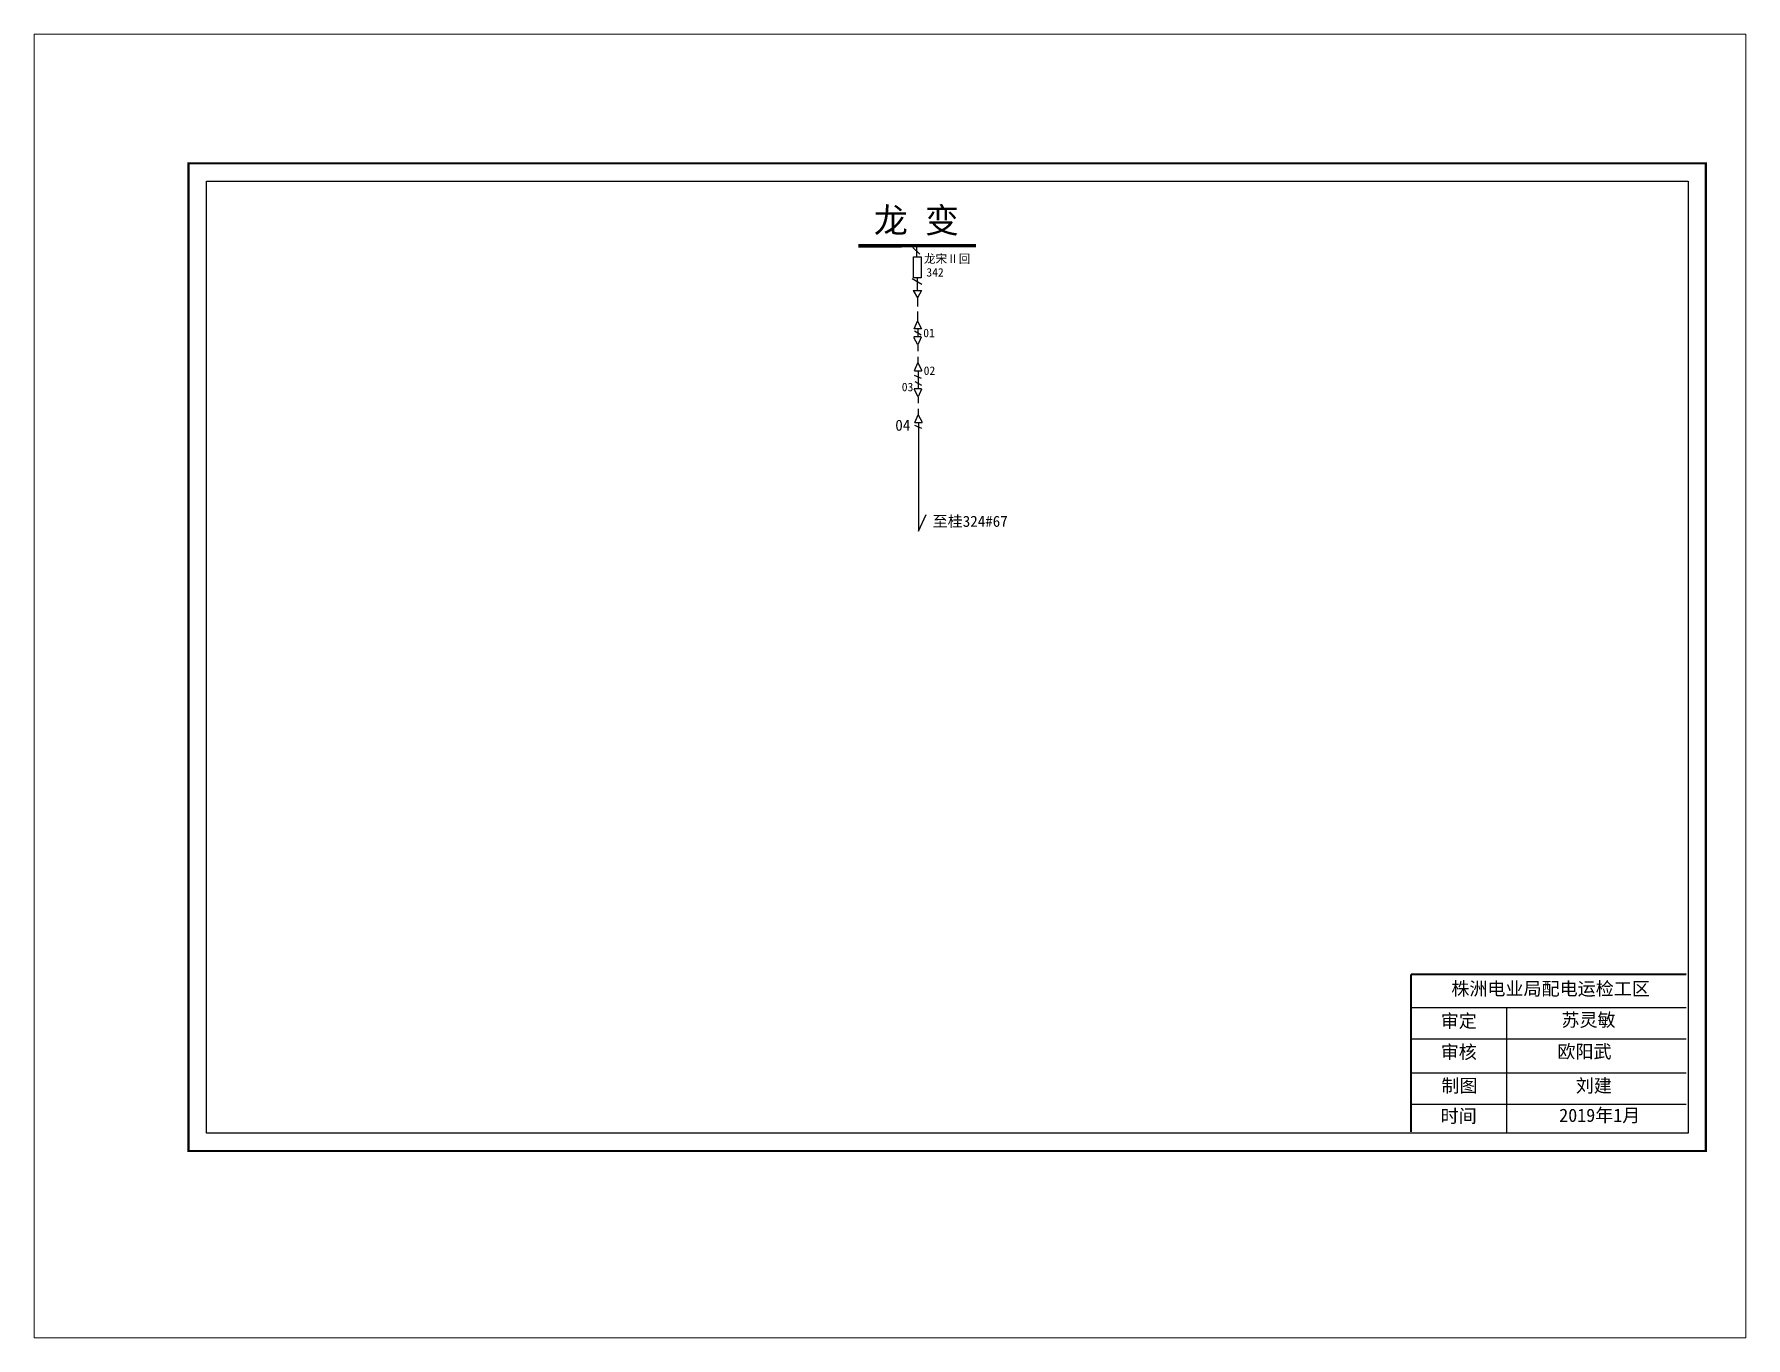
# Paper-space layout '布局1' of a CAD drawing. Extents: x 27 to 240, y 20 to 183.
# The model-space entities are those that its viewports show. They can reach past a viewport. Long polylines and large blocks are cut down to what shows.
import ezdxf

# ---------------------------------------------------------------- set-up
doc = ezdxf.new("R2010")
doc.units = 0
doc.header["$LTSCALE"] = 0.774411
doc.linetypes.add('ACAD_ISO02W100', pattern=[15, 12, -3])
doc.linetypes.add('DASHED2', pattern=[9.525, 6.35, -3.175])
doc.layers.get('0').update_dxf_attribs({"linetype": 'CONTINUOUS'})
doc.layers.add('0-RefEdit0', color=7, linetype='CONTINUOUS')
doc.styles.get("Standard").update_dxf_attribs({"font": '', "height": 2.5})
doc.styles.add('字体', font='', dxfattribs={"height": 2.5})
doc.styles.get('Standard').set_extended_font_data('SimSun')
doc.styles.get('字体').set_extended_font_data('楷体_GB2312')

msp = doc.modelspace()

# ---------------------------------------------------------------- linework, layer by layer
at = {"linetype": 'Continuous'}
for p, q in [((132.1, 236.91), (130.58, 238.44)), ((132.61, 230.05), (130.4, 231.34)), ((131.61, 228.65), (131.61, 231.51)), ((130.61, 228.68), (131.61, 227.05)), ((132.5, 228.68), (131.61, 227.05)), ((132.52, 220.01), (130.88, 220.01)), ((243.51, 66.12), (305.88, 66.12)), ((265.16, 66.11), (265.16, 37.78)), ((243.51, 59.02), (305.88, 59.02)), ((243.51, 51.27), (305.88, 51.27)), ((243.51, 44.16), (305.88, 44.16))]:
    msp.add_line(p, q, dxfattribs=at)
at = {"linetype": 'ACAD_ISO02W100'}
msp.add_line((131.45, 236.45), (131.46, 238.83), dxfattribs=at)
at = {"linetype": 'Continuous', "ltscale": 2}
msp.add_line((130.61, 228.68), (132.5, 228.68), dxfattribs=at)
at = {"linetype": 'DASHED2'}
for p, q in [((131.61, 227.05), (131.61, 225.07)), ((131.61, 223.91), (131.61, 221.71))]:
    msp.add_line(p, q, dxfattribs=at)
at = {"color": 0, "linetype": 'Continuous'}
for p, q in [((130.88, 220.01), (131.61, 221.71)), ((131.61, 221.71), (132.52, 220.01)), ((132.43, 218.17), (130.75, 218.17)), ((131.68, 216.39), (130.77, 218.08)), ((130.92, 219.52), (132.46, 218.67)), ((132.42, 218.13), (131.68, 216.39)), ((131.69, 219.99), (131.69, 218.27)), ((131.69, 216.29), (131.69, 214.91)), ((131.69, 213.64), (131.69, 212.3)), ((130.92, 210.5), (132.6, 210.5)), ((130.93, 210.54), (131.67, 212.28)), ((131.67, 212.28), (132.58, 210.58)), ((131.76, 210.38), (131.76, 208.22)), ((132.5, 206.4), (130.82, 206.4)), ((131.75, 204.62), (130.84, 206.31)), ((130.85, 209.49), (132.46, 208.83)), ((131, 208.06), (132.54, 207.22)), ((132.5, 206.36), (131.75, 204.62)), ((131.76, 208.22), (131.76, 206.5)), ((131.77, 204.52), (131.77, 203.14)), ((131.77, 201.87), (131.77, 200.53)), ((130.92, 198.15), (132.54, 197.5)), ((131, 198.77), (131.74, 200.51)), ((131, 198.77), (132.68, 198.77)), ((131.74, 200.51), (132.66, 198.81)), ((131.84, 198.61), (131.84, 174.12))]:
    msp.add_line(p, q, dxfattribs=at)
at = {"linetype": 'Continuous', "const_width": 0.5}
msp.add_lwpolyline([(-33.64, 257.54), (310.34, 257.54), (310.34, 33.57), (-33.64, 33.57)], close=True, dxfattribs=at)
at = {"linetype": 'Continuous'}
for points in [[(-29.59, 253.49), (306.29, 253.49), (306.29, 37.62), (-29.59, 37.62)], [(132.4, 236.37), (132.4, 231.56), (130.69, 231.56), (130.69, 236.37)]]:
    msp.add_lwpolyline(points, close=True, dxfattribs=at)
for points, const_width in [([(144.88, 238.87), (118.16, 238.85)], 0.81), ([(243.47, 73.62), (243.47, 37.9)], 0.5), ([(243.51, 73.62), (305.88, 73.62)], 0.5)]:
    msp.add_lwpolyline(points, dxfattribs=dict(at, const_width=const_width))
at = {"layer": '0-RefEdit0', "color": 7, "linetype": 'Continuous'}
msp.add_line((131.84, 174.12), (133.57, 177.87), dxfattribs=at)

# ---------------------------------------------------------------- texts
at = {"linetype": 'Continuous'}
msp.add_text('04', height=2.5, dxfattribs=at).set_placement((126.57, 196.9))
at = {"color": 0, "linetype": 'Continuous'}
msp.add_text('至桂324#67', height=2.5, dxfattribs=at).set_placement((135.04, 175.11))
at = {"linetype": 'Continuous', "attachment_point": 1, "style": '字体'}
for s, insert, char_height, width in [('龙 变', (121.68, 247.46), 5.67, 30.634), ('03', (128.04, 207.78), 1.924, 3.3337), ('株洲电业局配电运检工区', (252.62, 71.87), 3, 82.0179), ('审定', (250.21, 64.56), 3, 23.4615), ('{\\fSimSun|b0|i0|c134|p2;苏灵敏}', (277.59, 64.79), 3, 23.4615), ('审核', (250.21, 57.5), 3, 23.4615), ('{\\fSimSun|b0|i0|c134|p2;欧阳武}^I', (276.67, 57.62), 3, 33.0539), ('制图', (250.37, 49.87), 3, 23.4615), ('{\\fSimSun|b0|i0|c134|p2;刘建}', (280.82, 49.87), 3, 23.4615), ('时间', (250.21, 42.99), 3, 23.4615), ('{\\fSimSun|b0|i0|c134|p2;2019年1月}', (277.08, 43.16), 3, 30.0609)]:
    msp.add_mtext(s, dxfattribs=dict(at, insert=insert, char_height=char_height, width=width))
at = {"color": 0, "linetype": 'Continuous', "char_height": 1.924, "attachment_point": 1, "style": '字体'}
for s, insert, width in [('龙宋Ⅱ回', (133.07, 236.85), 11.0714), ('01', (132.91, 220.04), 3.3337), ('02', (133.01, 211.48), 3.3337)]:
    msp.add_mtext(s, dxfattribs=dict(at, insert=insert, width=width))
at = {"color": 0, "linetype": 'Continuous', "insert": (133.62, 233.78), "char_height": 1.924, "width": 4.3518, "attachment_point": 1}
msp.add_mtext('342', dxfattribs=at)

psp = doc.layouts.new('布局1')

# ---------------------------------------------------------------- viewports
at = {"layer": '0', "color": 7, "linetype": 'Continuous'}
psp.add_viewport(center=(133.35, 101.6), size=(213.36, 162.56), view_center_point=(125.37, 139.01), view_height=295.6201, dxfattribs=at)

doc.saveas('drawing.dxf')
